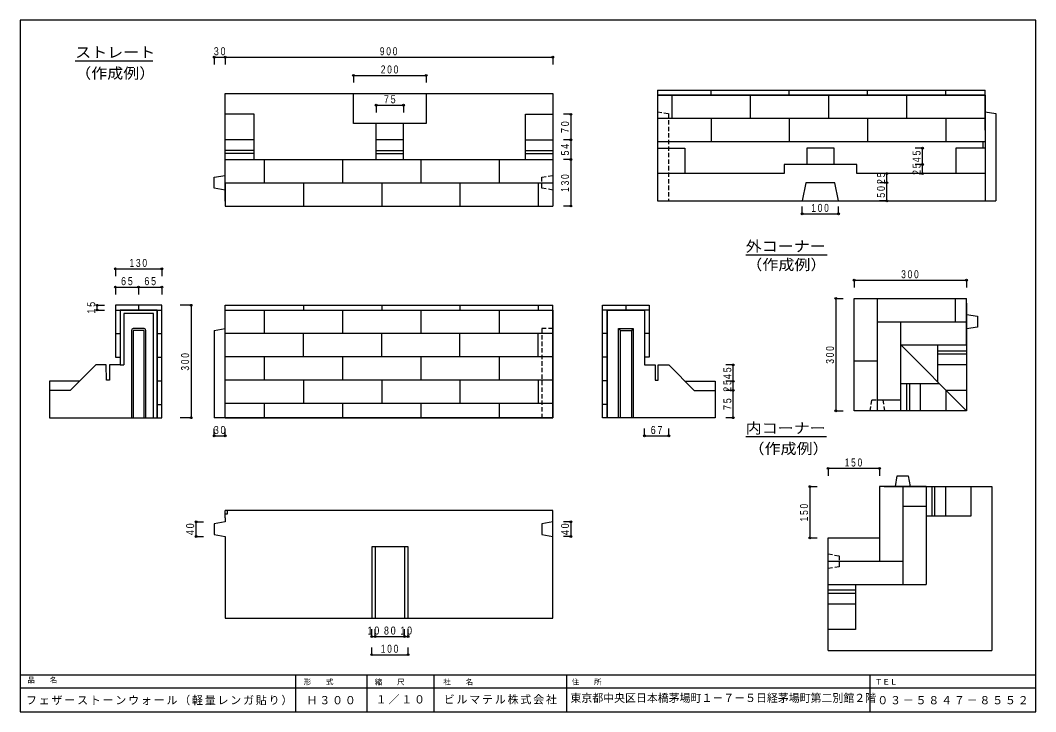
# Model space of a CAD drawing. Units: millimetres at full size, sheet at 1:10. Extents: x -1340 to 1450, y -987 to 913.
import ezdxf
from ezdxf.enums import TextEntityAlignment as Align

# ---------------------------------------------------------------- set-up
doc = ezdxf.new("R2010")
doc.units = ezdxf.units.MM
doc.header["$LTSCALE"] = 10
doc.header["$PDMODE"] = 32
doc.header["$PDSIZE"] = 5
doc.linetypes.add('DASHED1', pattern=[1.8, 1.2, -0.6])
for name, color, linetype in [('0-0', 7, 'Continuous'), ('0-1', 7, 'Continuous'), ('0-3', 3, 'Continuous'), ('8-0', 6, 'Continuous'), ('A-0', 4, 'Continuous'), ('F-0', 2, 'Continuous')]:
    doc.layers.add(name, color=color, linetype=linetype)
doc.styles.add('ＭＳ ゴシック', font='')
doc.styles.add('ＭＳ Ｐゴシック', font='')
doc.styles.get('ＭＳ ゴシック').set_extended_font_data('MS Gothic')
doc.styles.get('ＭＳ Ｐゴシック').set_extended_font_data('MS PGothic')

msp = doc.modelspace()

# ---------------------------------------------------------------- linework, layer by layer
at = {"layer": '0-0', "color": 3}
for p, q in [((-1016.17, 801.8), (-976.09, 801.8)), ((829.53, 268.62), (876.83, 268.62)), ((828.66, -230.83), (875.8, -230.83))]:
    msp.add_line(p, q, dxfattribs=at)
at = {"layer": '0-0'}
for p, q in [((-776.85, 415.95), (-776.85, 711.95)), ((-776.85, 711.95), (123.15, 711.95)), ((-424.35, 629.95), (-424.35, 711.95)), ((-224.35, 711.95), (-224.35, 629.95)), ((123.15, 711.95), (123.15, 530.95)), ((411.1, 707.95), (1311.1, 707.95)), ((411.1, 707.95), (411.1, 416.95)), ((1311.1, 611.56), (1311.1, 707.95)), ((1311.1, 692.95), (1311.1, 416.95)), ((1311.1, 692.95), (1311.1, 416.95)), ((-696.85, 654.95), (-776.85, 654.95)), ((-696.85, 530.95), (-696.85, 654.95)), ((48.15, 654.95), (123.15, 654.95)), ((48.15, 530.95), (48.15, 654.95)), ((1311.1, 661.95), (1341.1, 656.95)), ((1341.1, 656.95), (1341.1, 416.95)), ((-224.35, 629.95), (-424.35, 629.95)), ((-361.85, 530.95), (-361.85, 629.95)), ((-286.85, 530.95), (-286.85, 629.95)), ((-696.85, 584.95), (-776.85, 584.95)), ((-286.85, 584.95), (-361.85, 584.95)), ((48.15, 584.95), (123.15, 584.95)), ((411.1, 561.95), (486.1, 561.95)), ((486.1, 561.95), (486.1, 491.95)), ((896.1, 516.95), (896.1, 561.95)), ((1231.1, 561.95), (1231.1, 491.95)), ((1311.1, 561.95), (1231.1, 561.95)), ((1306.1, 561.95), (1306.1, 579.95)), ((-696.85, 555.45), (-776.85, 555.45)), ((-696.85, 547.45), (-776.85, 547.45)), ((-361.85, 555.45), (-286.85, 555.45)), ((-361.85, 547.45), (-286.85, 547.45)), ((48.15, 555.45), (123.15, 555.45)), ((48.15, 546.95), (123.15, 546.95)), ((758.6, 516.95), (758.6, 491.95)), ((958.6, 516.95), (758.6, 516.95)), ((958.6, 491.95), (958.6, 516.95)), ((758.6, 491.95), (411.1, 491.95)), ((1311.1, 491.95), (958.6, 491.95)), ((818.6, 466.95), (808.6, 416.95)), ((898.6, 466.95), (818.6, 466.95)), ((908.6, 416.95), (898.6, 466.95)), ((411.1, 416.95), (1341.1, 416.95)), ((-1065.68, 117.18), (-1065.68, -33.82)), ((-963.68, 117.18), (-1065.68, 117.18)), ((-963.68, -178.82), (-963.68, 117.18)), ((-776.85, -178.82), (-776.85, 117.18)), ((-776.85, 117.18), (123.15, 117.18)), ((1260.17, 136.12), (1260.17, -159.88)), ((-1055.68, 107.18), (-1055.68, -33.82)), ((-973.68, 107.18), (-1055.68, 107.18)), ((-973.68, -178.82), (-973.68, 107.18)), ((1260.17, 105.12), (1290.17, 100.12)), ((1290.17, 100.12), (1290.17, 70.12)), ((-1034.68, 61.18), (-1034.68, -178.82)), ((-999.68, 66.18), (-1029.68, 66.18)), ((-994.68, -178.82), (-994.68, 61.18)), ((-806.85, 61.18), (-776.85, 66.18)), ((-806.85, 61.18), (-806.85, -178.82)), ((344.15, 66.18), (344.15, -178.82)), ((1290.17, 70.12), (1260.17, 65.12)), ((1079.17, 21.12), (1260.17, -159.88)), ((1079.17, 21.12), (1260.17, -159.88)), ((1180.17, 21.12), (1180.17, -79.88)), ((1180.17, 4.62), (1260.17, 4.62)), ((1180.17, -3.38), (1260.17, -3.38)), ((-1132.68, -33.82), (-1202.68, -103.82)), ((-1065.68, -33.82), (-1094.68, -33.82)), ((-1065.68, -33.82), (-1055.68, -33.82)), ((375.15, -33.82), (404.15, -33.82)), ((404.15, -33.82), (404.65, -75.82)), ((412.65, -75.82), (413.15, -33.82)), ((413.15, -33.82), (442.15, -33.82)), ((442.15, -33.82), (512.15, -103.82)), ((1180.17, -32.88), (1260.17, -32.88)), ((-1259.68, -78.82), (-1259.68, -178.82)), ((-1177.68, -78.82), (-1259.68, -78.82)), ((404.65, -75.82), (412.65, -75.82)), ((487.15, -78.82), (569.15, -78.82)), ((569.15, -78.82), (569.15, -178.82)), ((-1202.68, -103.82), (-1259.68, -103.82)), ((512.15, -103.82), (569.15, -103.82)), ((1079.17, -84.88), (1185.17, -84.88)), ((1095.17, -84.88), (1095.17, -159.88)), ((1103.67, -84.88), (1103.67, -159.88)), ((1133.17, -84.88), (1133.17, -159.88)), ((1203.17, -102.88), (1203.17, -159.88)), ((1203.17, -102.88), (1260.17, -102.88)), ((1260.17, -159.88), (964.17, -159.88)), ((-1259.68, -178.82), (-959.68, -178.82)), ((1064.91, -368.16), (1069.91, -338.16)), ((1069.91, -338.16), (1099.91, -338.16)), ((1099.91, -338.16), (1104.91, -368.16)), ((1033.91, -368.16), (1329.91, -368.16)), ((1165.41, -448.16), (1165.41, -368.16)), ((1173.41, -448.16), (1173.41, -368.16)), ((1202.91, -448.16), (1202.91, -368.16)), ((1272.91, -448.16), (1272.91, -368.16)), ((1329.91, -368.16), (1329.91, -818.16)), ((-776.85, -454.05), (-776.85, -434.05)), ((123.15, -434.05), (-776.85, -434.05)), ((-771.85, -444.05), (-776.85, -444.05)), ((-771.85, -434.05), (-771.85, -444.05)), ((123.15, -730.05), (123.15, -434.05)), ((-806.85, -470.05), (-806.85, -500.05)), ((1148.91, -448.16), (1272.91, -448.16)), ((-806.85, -500.05), (-776.85, -505.05)), ((-776.85, -505.05), (-776.85, -730.05)), ((879.91, -818.16), (879.91, -522.16)), ((-374.35, -534.05), (-374.35, -730.05)), ((-274.35, -534.05), (-374.35, -534.05)), ((-364.35, -534.05), (-364.35, -730.05)), ((-284.35, -534.05), (-284.35, -730.05)), ((-274.35, -730.05), (-274.35, -534.05)), ((954.91, -637.16), (954.91, -761.16)), ((954.91, -653.16), (879.91, -653.16)), ((954.91, -661.66), (879.91, -661.66)), ((954.91, -691.16), (879.91, -691.16)), ((-776.85, -730.05), (123.15, -730.05)), ((954.91, -761.16), (879.91, -761.16)), ((879.91, -818.16), (1329.91, -818.16))]:
    msp.add_line(p, q, dxfattribs=at)
at = {"layer": '0-0', "linetype": 'DASHED1'}
for p, q in [((93.15, 66.18), (93.15, -178.82)), ((123.15, 66.18), (93.15, 66.18))]:
    msp.add_line(p, q, dxfattribs=at)
at = {"layer": '0-0', "color": 2}
for p, q in [((304.15, 66.18), (309.15, 61.18)), ((344.15, 66.18), (339.15, 61.18))]:
    msp.add_line(p, q, dxfattribs=at)
at = {"layer": '0-0'}
for points in [[(1311.1, 611.56), (1311.1, 707.95), (1311.1, 692.95)], [(896.1, 561.95), (821.1, 561.95), (821.1, 516.95)], [(-776.85, 446.95), (-806.85, 451.95), (-806.85, 481.95), (-776.85, 486.95)], [(273.15, 117.18), (375.15, 117.18), (375.15, -33.82)], [(569.15, -178.82), (273.15, -178.82), (273.15, 117.18)], [(304.15, -178.82), (304.15, 66.18), (344.15, 66.18)], [(-1094.68, -33.82), (-1095.18, -75.82), (-1103.18, -75.82), (-1103.68, -33.82), (-1132.68, -33.82)], [(-776.85, -454.05), (-776.85, -465.05), (-806.85, -470.05)], [(123.15, -465.05), (93.15, -470.05), (93.15, -500.05), (123.15, -505.05)]]:
    msp.add_lwpolyline(points, dxfattribs=at)
at = {"layer": '0-0', "linetype": 'DASHED1'}
for points in [[(411.1, 661.95), (441.1, 656.95), (441.1, 416.95)], [(123.15, 446.95), (93.15, 451.95), (93.15, 481.95), (123.15, 486.95)], [(995.17, -159.88), (1000.17, -129.88), (1030.17, -129.88), (1035.17, -159.88)], [(879.91, -553.16), (909.91, -558.16), (909.91, -588.16), (879.91, -593.16)]]:
    msp.add_lwpolyline(points, dxfattribs=at)
at = {"layer": '0-0', "color": 2}
for points in [[(-999.68, -178.82), (-999.68, 61.18), (-1029.68, 61.18), (-1029.68, -178.82)], [(309.15, -178.82), (309.15, 61.18), (339.15, 61.18), (339.15, -178.82)]]:
    msp.add_lwpolyline(points, dxfattribs=at)
at = {"layer": '0-0'}
for centre, start, end in [((-1029.68, 61.18), 90, 180), ((-999.68, 61.18), 0, 90)]:
    msp.add_arc(centre, 5, start, end, dxfattribs=at)
at = {"layer": '0-1'}
for p, q in [((123.15, 117.18), (123.15, -178.82)), ((123.15, -178.82), (-806.85, -178.82))]:
    msp.add_line(p, q, dxfattribs=at)
at = {"layer": '0-3'}
for p, q in [((-1189.19, 801.8), (-1016.17, 801.8)), ((653.33, 268.62), (829.53, 268.62)), ((653.33, -230.83), (828.66, -230.83))]:
    msp.add_line(p, q, dxfattribs=at)
at = {"layer": '8-0'}
for p, q in [((411.1, 720.95), (1311.1, 720.95)), ((411.1, 720.95), (411.1, 707.95)), ((450.6, 707.95), (450.6, 643.95)), ((558.1, 707.95), (558.1, 720.95)), ((665.6, 707.95), (665.6, 643.95)), ((773.1, 707.95), (773.1, 720.95)), ((880.6, 707.95), (880.6, 643.95)), ((988.1, 707.95), (988.1, 720.95)), ((1095.6, 707.95), (1095.6, 643.95)), ((1203.1, 707.95), (1203.1, 720.95)), ((1311.1, 707.95), (1311.1, 720.95)), ((1311.1, 707.95), (1311.1, 579.95)), ((411.1, 643.95), (1311.1, 643.95)), ((558.1, 643.95), (558.1, 579.95)), ((773.1, 643.95), (773.1, 579.95)), ((988.1, 643.95), (988.1, 579.95)), ((1203.1, 643.95), (1203.1, 579.95)), ((411.1, 579.95), (1311.1, 579.95)), ((-776.85, 466.95), (-776.85, 530.95)), ((-776.85, 530.95), (123.15, 530.95)), ((-669.35, 530.95), (-669.35, 466.95)), ((-454.35, 530.95), (-454.35, 466.95)), ((-239.35, 530.95), (-239.35, 466.95)), ((-24.35, 530.95), (-24.35, 466.95)), ((123.15, 530.95), (123.15, 402.95)), ((-776.85, 466.95), (-776.85, 402.95)), ((-776.85, 466.95), (123.15, 466.95)), ((-561.85, 466.95), (-561.85, 402.95)), ((-346.85, 466.95), (-346.85, 402.95)), ((-131.85, 466.95), (-131.85, 402.95)), ((83.15, 466.95), (83.15, 402.95)), ((-776.85, 402.95), (123.15, 402.95)), ((951.17, 149.12), (1260.17, 149.12)), ((951.17, -159.88), (951.17, 149.12)), ((1015.17, -159.88), (1015.17, 149.12)), ((1230.17, 85.12), (1230.17, 149.12)), ((-950.68, 130.18), (-1078.68, 130.18)), ((-1078.68, 117.18), (-950.68, 117.18)), ((-1065.68, 117.18), (-1065.68, -12.82)), ((-1014.68, 130.18), (-1014.68, 117.18)), ((-950.68, -178.82), (-950.68, 130.18)), ((-776.85, -178.82), (-776.85, 130.18)), ((-776.85, 130.18), (123.15, 130.18)), ((-776.85, 117.18), (118.15, 117.18)), ((-669.35, 117.18), (-669.35, 53.18)), ((-561.85, 130.18), (-561.85, 117.18)), ((-454.35, 117.18), (-454.35, 53.18)), ((-346.85, 130.18), (-346.85, 117.18)), ((-239.35, 117.18), (-239.35, 53.18)), ((-131.85, 130.18), (-131.85, 117.18)), ((-24.35, 117.18), (-24.35, 53.18)), ((83.15, 130.18), (83.15, 117.18)), ((123.15, -178.82), (123.15, 130.18)), ((260.15, 130.18), (388.15, 130.18)), ((260.15, -178.82), (260.15, 130.18)), ((388.15, 117.18), (260.15, 117.18)), ((273.15, 117.18), (273.15, -178.82)), ((324.15, 130.18), (324.15, 117.18)), ((375.15, 117.18), (375.15, -12.82)), ((1015.17, 85.12), (1260.17, 85.12)), ((1079.17, -159.88), (1079.17, 85.12)), ((-1078.68, 52.18), (-1065.68, 52.18)), ((-963.68, 52.18), (-950.68, 52.18)), ((-776.85, 53.18), (123.15, 53.18)), ((-561.85, -10.82), (-561.85, 53.18)), ((-346.85, -10.82), (-346.85, 53.18)), ((-131.85, -10.82), (-131.85, 53.18)), ((83.15, -10.82), (83.15, 53.18)), ((273.15, 52.18), (260.15, 52.18)), ((388.15, 52.18), (375.15, 52.18)), ((-963.68, -12.82), (-950.68, -12.82)), ((-776.85, -10.82), (123.15, -10.82)), ((-669.35, -10.82), (-669.35, -74.82)), ((-454.35, -10.82), (-454.35, -74.82)), ((-239.35, -10.82), (-239.35, -74.82)), ((-24.35, -10.82), (-24.35, -74.82)), ((273.15, -12.82), (260.15, -12.82)), ((951.17, -22.38), (1015.17, -22.38)), ((-963.68, -77.82), (-950.68, -77.82)), ((-776.85, -74.82), (123.15, -74.82)), ((-561.85, -74.82), (-561.85, -138.82)), ((-346.85, -74.82), (-346.85, -138.82)), ((-131.85, -74.82), (-131.85, -138.82)), ((83.15, -74.82), (83.15, -138.82)), ((273.15, -77.82), (260.15, -77.82)), ((-776.85, -138.82), (123.15, -138.82)), ((-669.35, -138.82), (-669.35, -178.82)), ((-454.35, -138.82), (-454.35, -178.82)), ((-239.35, -138.82), (-239.35, -178.82)), ((-24.35, -138.82), (-24.35, -178.82)), ((1015.17, -129.88), (1079.17, -129.88)), ((-963.68, -142.82), (-950.68, -142.82)), ((273.15, -142.82), (260.15, -142.82)), ((1079.17, -159.88), (951.17, -159.88)), ((-776.85, -178.82), (123.15, -178.82)), ((273.15, -178.82), (260.15, -178.82)), ((1148.91, -368.16), (1020.91, -368.16)), ((1020.91, -368.16), (1020.91, -573.16)), ((1084.91, -368.16), (1084.91, -637.16)), ((1148.91, -368.16), (1148.91, -637.16)), ((1084.91, -422.16), (1148.91, -422.16)), ((879.91, -573.16), (1084.91, -573.16)), ((879.91, -637.16), (1148.91, -637.16))]:
    msp.add_line(p, q, dxfattribs=at)
for points in [[(1311.1, 707.95), (411.1, 707.95), (411.1, 579.95)], [(1079.17, 21.12), (1260.17, 21.12), (1260.17, 149.12)], [(-1078.68, 130.18), (-1078.68, -12.82), (-1065.68, -12.82)], [(-963.68, 117.18), (-963.68, -178.82), (-950.68, -178.82)], [(388.15, 130.18), (388.15, -12.82), (375.15, -12.82)], [(879.91, -637.16), (879.91, -509.16), (1020.91, -509.16)]]:
    msp.add_lwpolyline(points, dxfattribs=at)
at = {"layer": 'A-0'}
for p, q in [((-806.85, 811.95), (-776.85, 811.95)), ((-806.85, 811.95), (-806.85, 791.95)), ((-776.85, 811.95), (-776.85, 791.95)), ((-776.85, 811.95), (123.15, 811.95)), ((123.15, 811.95), (123.15, 791.95)), ((-424.35, 761.95), (-224.35, 761.95)), ((-424.35, 761.95), (-424.35, 741.95)), ((-224.35, 761.95), (-224.35, 741.95)), ((-361.85, 679.95), (-286.85, 679.95)), ((-361.85, 679.95), (-361.85, 659.95)), ((-286.85, 679.95), (-286.85, 659.95)), ((173.15, 654.95), (153.15, 654.95)), ((173.15, 654.95), (173.15, 584.95)), ((173.15, 584.95), (153.15, 584.95)), ((173.15, 584.95), (173.15, 530.95)), ((1139.17, 561.95), (1119.17, 561.95)), ((1139.17, 516.95), (1139.17, 561.95)), ((173.15, 530.95), (153.15, 530.95)), ((173.15, 530.95), (153.15, 530.95)), ((173.15, 530.95), (173.15, 402.95)), ((1139.17, 516.95), (1119.17, 516.95)), ((1139.17, 491.95), (1139.17, 516.95)), ((1041.38, 491.95), (1021.38, 491.95)), ((1041.38, 466.95), (1041.38, 491.95)), ((1139.17, 491.95), (1119.17, 491.95)), ((1041.38, 466.95), (1021.38, 466.95)), ((1041.38, 416.95), (1041.38, 466.95)), ((173.15, 402.95), (153.15, 402.95)), ((808.6, 381.45), (808.6, 401.45)), ((908.6, 381.45), (908.6, 401.45)), ((1041.38, 416.95), (1021.38, 416.95)), ((808.6, 381.45), (908.6, 381.45)), ((-1078.68, 230.18), (-950.68, 230.18)), ((-1078.68, 230.18), (-1078.68, 210.18)), ((-950.68, 230.18), (-950.68, 210.18)), ((951.17, 199.12), (1260.17, 199.12)), ((951.17, 199.12), (951.17, 179.12)), ((1260.17, 199.12), (1260.17, 179.12)), ((-1078.68, 180.18), (-1014.68, 180.18)), ((-1078.68, 180.18), (-1078.68, 160.18)), ((-1014.68, 180.18), (-1014.68, 160.18)), ((-1014.68, 180.18), (-950.68, 180.18)), ((-950.68, 180.18), (-950.68, 160.18)), ((901.17, 149.12), (901.17, -159.88)), ((901.17, 149.12), (921.17, 149.12)), ((-1128.68, 117.18), (-1128.68, 130.18)), ((-1128.68, 130.18), (-1108.68, 130.18)), ((-1128.68, 117.18), (-1108.68, 117.18)), ((-870.68, 130.18), (-900.68, 130.18)), ((-870.68, 130.18), (-870.68, -178.82)), ((619.15, -33.82), (599.15, -33.82)), ((619.15, -78.82), (619.15, -33.82)), ((619.15, -78.82), (599.15, -78.82)), ((619.15, -103.82), (619.15, -78.82)), ((619.15, -103.82), (599.15, -103.82)), ((619.15, -178.82), (619.15, -103.82)), ((901.17, -159.88), (921.17, -159.88)), ((-870.68, -178.82), (-900.68, -178.82)), ((619.15, -178.82), (599.15, -178.82)), ((-806.85, -228.82), (-806.85, -208.82)), ((-776.85, -228.82), (-776.85, -208.82)), ((375.15, -228.82), (375.15, -208.82)), ((442.15, -228.82), (442.15, -208.82)), ((-806.85, -228.82), (-776.85, -228.82)), ((375.15, -228.82), (442.15, -228.82)), ((1020.91, -318.16), (879.91, -318.16)), ((879.91, -318.16), (879.91, -338.16)), ((1020.91, -318.16), (1020.91, -338.16)), ((829.91, -368.16), (829.91, -509.16)), ((829.91, -368.16), (849.91, -368.16)), ((-856.85, -505.05), (-856.85, -465.05)), ((-856.85, -465.05), (-836.85, -465.05)), ((173.15, -465.05), (153.15, -465.05)), ((173.15, -465.05), (173.15, -505.05)), ((-856.85, -505.05), (-836.85, -505.05)), ((173.15, -505.05), (153.15, -505.05)), ((829.91, -509.16), (849.91, -509.16)), ((-374.35, -780.05), (-374.35, -760.05)), ((-374.35, -780.05), (-364.35, -780.05)), ((-364.35, -780.05), (-364.35, -760.05)), ((-364.35, -780.05), (-284.35, -780.05)), ((-284.35, -780.05), (-284.35, -760.05)), ((-284.35, -780.05), (-274.35, -780.05)), ((-274.35, -780.05), (-274.35, -760.05)), ((-374.35, -830.05), (-374.35, -810.05)), ((-374.35, -830.05), (-274.35, -830.05)), ((-274.35, -830.05), (-274.35, -810.05))]:
    msp.add_line(p, q, dxfattribs=at)
for p in [(-806.85, 811.95), (-776.85, 811.95), (123.15, 811.95), (-424.35, 761.95), (-224.35, 761.95), (-361.85, 679.95), (-286.85, 679.95), (173.15, 654.95), (173.15, 584.95), (1139.17, 561.95), (173.15, 530.95), (1139.17, 516.95), (1041.38, 491.95), (1139.17, 491.95), (1041.38, 466.95), (1041.38, 416.95), (173.15, 402.95), (808.6, 381.45), (908.6, 381.45), (-1078.68, 230.18), (-950.68, 230.18), (951.17, 199.12), (1260.17, 199.12), (-1078.68, 180.18), (-1014.68, 180.18), (-950.68, 180.18), (901.17, 149.12), (-1128.68, 130.18), (-1128.68, 117.18), (-870.68, 130.18), (619.15, -33.82), (619.15, -78.82), (619.15, -103.82), (901.17, -159.88), (-870.68, -178.82), (619.15, -178.82), (-806.85, -228.82), (-776.85, -228.82), (375.15, -228.82), (442.15, -228.82), (879.91, -318.16), (1020.91, -318.16), (829.91, -368.16), (-856.85, -465.05), (173.15, -465.05), (-856.85, -505.05), (173.15, -505.05), (829.91, -509.16), (-374.35, -780.05), (-364.35, -780.05), (-284.35, -780.05), (-274.35, -780.05), (-374.35, -830.05), (-274.35, -830.05)]:
    msp.add_point(p, dxfattribs=at)
at = {"layer": 'F-0'}
for p, q in [((1450.17, -986.71), (1450.17, 913.29)), ((1450.17, -886.71), (-1339.83, -886.71)), ((-583.68, -886.71), (-583.68, -986.71)), ((-387.91, -886.71), (-387.91, -986.71)), ((-203.57, -886.71), (-203.57, -986.71)), ((161.01, -886.71), (161.01, -986.71)), ((994.59, -886.71), (994.59, -986.71)), ((1450.17, -921.71), (-1339.83, -921.71)), ((-1339.83, -986.71), (1450.17, -986.71))]:
    msp.add_line(p, q, dxfattribs=at)
msp.add_lwpolyline([(1450.17, 913.29), (-1339.83, 913.29), (-1339.83, -986.71)], dxfattribs=at)

# ---------------------------------------------------------------- texts
at = {"layer": '0-0', "style": 'ＭＳ ゴシック', "width": 1.1}
for s, p in [('ストレート', (-1189.19, 801.8)), ('（作成例）', (-1189.01, 744.34)), ('外コーナー', (653.33, 268.62)), ('（作成例）', (655.07, 218.27)), ('内コーナー', (653.33, -230.83)), ('（作成例）', (661.11, -287.22))]:
    msp.add_text(s, height=29.33, dxfattribs=at).set_placement(p, align=Align.BOTTOM_LEFT)
at = {"layer": 'A-0', "color": 7, "char_height": 21.99, "attachment_point": 7, "style": 'ＭＳ Ｐゴシック'}
for s, insert in [('\\T1.36;\\W0.85;30', (-808.1, 816.95)), ('\\T1.38;\\W0.8;900', (-351.85, 816.95)), ('\\T1.38;\\W0.8;200', (-349.35, 766.95)), ('\\T1.36;\\W0.85;75', (-340.6, 684.95)), ('\\T1.38;\\W0.8;100', (833.6, 386.45)), ('\\T1.38;\\W0.8;130', (-1039.68, 235.18)), ('\\T1.38;\\W0.8;300', (1080.67, 204.12)), ('\\T1.36;\\W0.85;65', (-1062.93, 185.18)), ('\\T1.36;\\W0.85;65', (-998.93, 185.18)), ('\\T1.36;\\W0.85;30', (-808.1, -223.82)), ('\\T1.36;\\W0.85;67', (392.4, -223.82)), ('\\T1.38;\\W0.8;150', (925.41, -313.16)), ('\\T1.36;\\W0.85;10', (-385.6, -775.05)), ('\\T1.36;\\W0.85;80', (-340.6, -775.05)), ('\\T1.36;\\W0.85;10', (-295.6, -775.05)), ('\\T1.38;\\W0.8;100', (-349.35, -825.05))]:
    msp.add_mtext(s, dxfattribs=dict(at, insert=insert))
at = {"layer": 'A-0', "color": 7, "char_height": 21.99, "attachment_point": 7, "rotation": 90, "style": 'ＭＳ Ｐゴシック'}
for s, insert in [('\\T1.36;\\W0.85;70', (168.15, 603.7)), ('\\T1.36;\\W0.85;54', (168.15, 541.7)), ('\\T1.36;\\W0.85;45', (1134.17, 523.2)), ('\\T1.36;\\W0.85;25', (1134.17, 488.2)), ('\\T1.38;\\W0.8;130', (168.15, 441.95)), ('\\T1.36;\\W0.85;25', (1036.38, 463.2)), ('\\T1.36;\\W0.85;50', (1036.38, 425.7)), ('\\T1.36;\\W0.85;15', (-1133.68, 107.43)), ('\\T1.38;\\W0.8;300', (896.17, -30.38)), ('\\T1.38;\\W0.8;300', (-875.68, -49.32)), ('\\T1.36;\\W0.85;45', (614.15, -72.57)), ('\\T1.36;\\W0.85;25', (614.15, -107.57)), ('\\T1.36;\\W0.85;75', (614.15, -157.57)), ('\\T1.38;\\W0.8;150', (824.91, -463.66)), ('\\T1.36;\\W0.85;40', (-861.85, -501.3)), ('\\T1.36;\\W0.85;40', (168.15, -501.3))]:
    msp.add_mtext(s, dxfattribs=dict(at, insert=insert))
at = {"layer": 'F-0', "color": 4, "style": 'ＭＳ ゴシック'}
for s, p in [('品\u3000\u3000名', (-1320.39, -911.36)), ('形\u3000\u3000式', (-561.34, -916.71)), ('縮\u3000\u3000尺', (-366.16, -916.71)), ('社\u3000\u3000名', (-177.54, -916.71)), ('住\u3000\u3000所', (175.1, -916.71)), ('ＴＥＬ', (1008.46, -916.71))]:
    msp.add_text(s, height=14.66, dxfattribs=at).set_placement(p, align=Align.BOTTOM_LEFT)
at = {"layer": 'F-0', "color": 7, "style": 'ＭＳ ゴシック'}
msp.add_text('東京都中央区日本橋茅場町１－７－５日経茅場町第二別館２階', height=21.99, dxfattribs=at).set_placement((171.8, -966.71), align=Align.BOTTOM_LEFT)
at = {"layer": 'F-0', "color": 7, "char_height": 21.99, "attachment_point": 7, "style": 'ＭＳ ゴシック'}
for s, insert in [('\\T1.17;フェザーストーンウォール（軽量レンガ貼り）', (-1324.2, -969.21)), ('\\T1.17;Ｈ３００', (-553.3, -966.71)), ('\\T1.17;１／１０', (-363.24, -966.71)), ('\\T1.17;ビルマテル株式会社', (-176.28, -966.71)), ('\\T1.17;０３－５８４７－８５５２', (1014.88, -966.71))]:
    msp.add_mtext(s, dxfattribs=dict(at, insert=insert))

doc.saveas('drawing.dxf')
